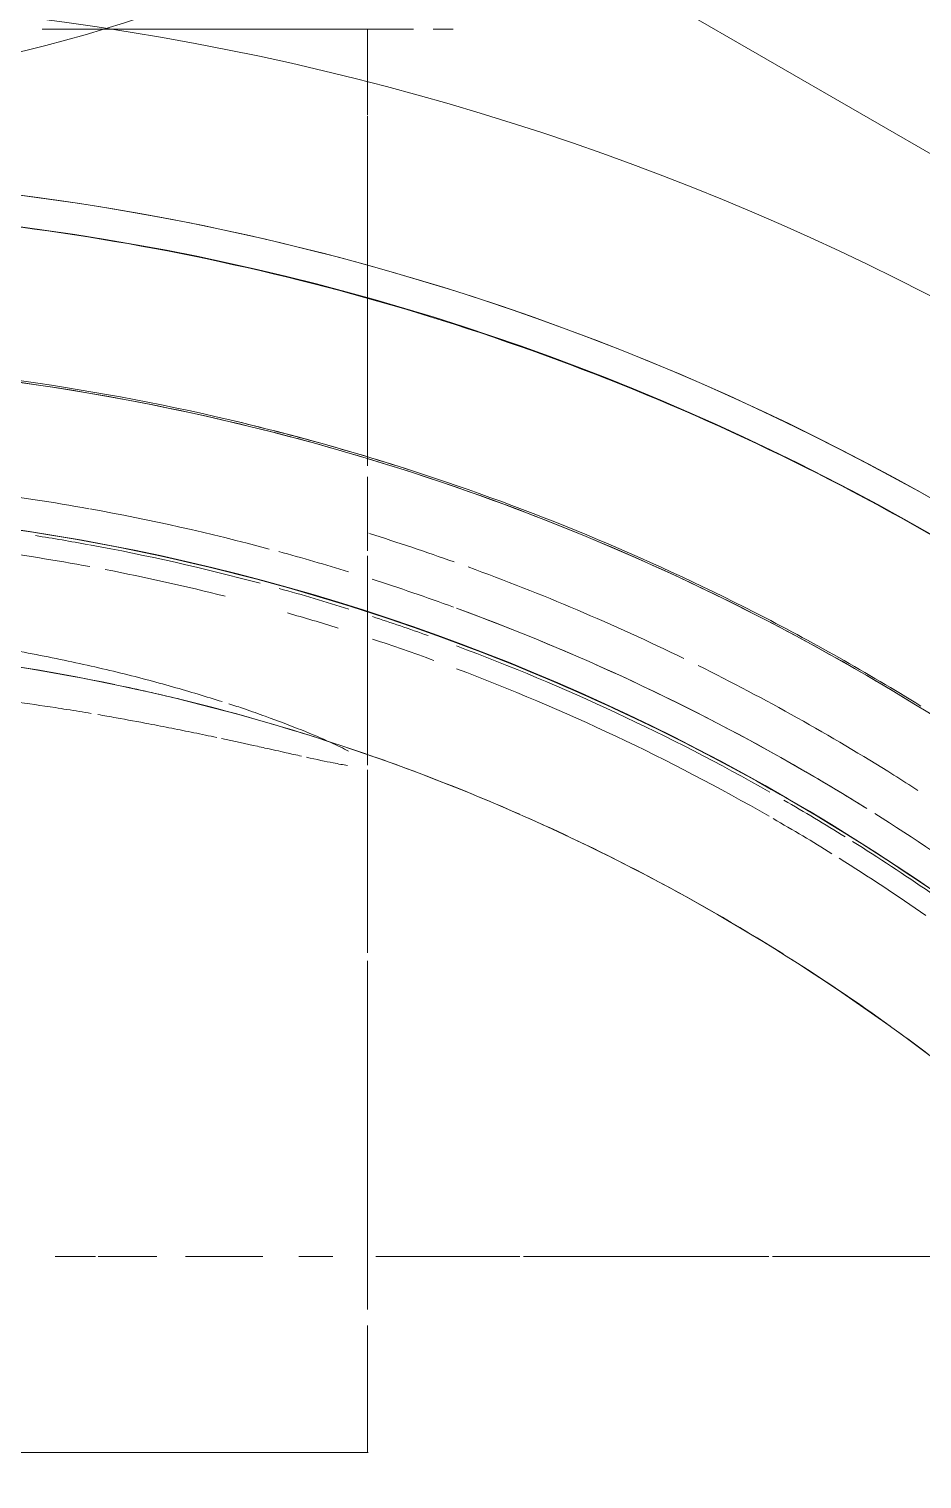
# Model space of a CAD drawing. Header units: metres. Extents: x 147 to 427, y -16 to 162.
# Drawn here: x 149.5543 to 149.5857, y 96.1441 to 96.1951 of the extents above; entities that cross this region are included whole.
import ezdxf

# ---------------------------------------------------------------- set-up
doc = ezdxf.new("R2010")
doc.units = ezdxf.units.M
doc.layers.add('P-PIPE', color=7, linetype='Continuous', lineweight=5)
doc.layers.add('P-SANR-FIXT', color=7, linetype='Continuous', lineweight=5)

# ---------------------------------------------------------------- blocks, each defined once
blk = doc.blocks.new('Bomba Jacuzzi1 - 15B-T 1_1_2CV TRIF_220_380V _1 1_2CV_-V8-RESERVATÓRIOS TÉRREO')
at = {"layer": 'P-SANR-FIXT', "color": 7, "lineweight": 15, "true_color": 0xfafafa}
for p, q in [((0.0431151, -0.0063479592158042), (0.0431151, -0.02350777796815307)), ((0.04311510000000002, -0.006347959215804205), (0.04311510000000002, -0.02350777796815307)), ((0.0431151, -0.01663468702741327), (0.0431151, -0.01176249999999977)), ((0.0431151, -0.01663468702741327), (0.0431151, -0.01176249999999977)), ((0.0431151, -0.02033161606112007), (0.0431151, -0.01663468702741327)), ((0.0431151, -0.02033161606112007), (0.0431151, -0.01663468702741327)), ((0.0431151, -0.02272340506344999), (0.0431151, -0.02037324762402862)), ((0.0431151, -0.02272340506344999), (0.0431151, -0.02037324762402862)), ((0.0431151, -0.02352462787007904), (0.0431151, -0.02272340506344999)), ((0.0431151, -0.02352462787007904), (0.0431151, -0.02272340506344999)), ((0.0721964018668697, -0.02350777796815307), (0.07461245019763658, -0.02350777796815307)), ((0.07219640186687004, -0.02350777796815307), (0.07461245019763696, -0.02350777796815307)), ((0.07478726039618172, -0.02350777796815307), (0.07541090421815631, -0.02350777796815307)), ((0.07478726039617786, -0.02350777796815307), (0.07541090421815669, -0.02350777796815307))]:
    blk.add_line(p, q, dxfattribs=at)
at = {"layer": 'P-SANR-FIXT', "color": 7, "lineweight": 15, "true_color": 0xf6f6f6}
for p, q in [((0.0431151, -0.02350777796815307), (0.0431151, -0.006347959215804224)), ((0.04311510000000002, -0.02350777796815307), (0.04311510000000002, -0.006347959215804216)), ((0.0431151, -0.02033161606111994), (0.0431151, -0.01176249999999954)), ((0.0431151, -0.02033161606111994), (0.0431151, -0.01176249999999954)), ((0.09311510000000002, -0.01210784249529205), (0.09311510000000002, -0.01326249999999951)), ((0.09311510000000002, -0.01337649551045584), (0.09311510000000002, -0.01671107086168426)), ((0.09311510000000002, -0.01676735506404519), (0.09311510000000002, -0.0187560073709727)), ((0.09311510000000002, -0.0187560073709727), (0.09311510000000002, -0.02241267587676944)), ((0.0431151, -0.02272340506344993), (0.0431151, -0.02037324762402849)), ((0.0431151, -0.02352499999999963), (0.0431151, -0.02037324762402849)), ((0.0431151, -0.02352499999999963), (0.0431151, -0.02272340506344993)), ((0.04757749528593875, -0.02350777796815307), (0.0431151, -0.02350777796815307)), ((0.0475774952859388, -0.02350777796815307), (0.0431151, -0.02350777796815307)), ((0.06038210538358273, -0.02350777796815307), (0.04814270963836355, -0.02350777796815307)), ((0.06038210538358292, -0.02350777796815307), (0.0481427096383636, -0.02350777796815307)), ((0.0670990239882581, -0.02350777796815307), (0.06066773210448764, -0.02350777796815307)), ((0.06709902398825836, -0.02350777796815307), (0.06066773210448784, -0.02350777796815307)), ((0.07219640186686971, -0.02350777796815307), (0.06725853967329648, -0.02350777796815307)), ((0.07219640186687004, -0.02350777796815307), (0.06725853967329676, -0.02350777796815307)), ((0.07777668922871919, -0.02350777796815307), (0.08275103697732476, -0.02350777796815307))]:
    blk.add_line(p, q, dxfattribs=at)
at = {"layer": 'P-SANR-FIXT', "color": 7, "lineweight": 15, "true_color": 0xefefef}
for p, q in [((0.09311510000000002, -0.01336462357786068), (0.09311510000000002, -0.01207696604987572)), ((0.09311510000000002, -0.01336462357786026), (0.09311510000000002, -0.01207696604987524)), ((0.09311510000000002, -0.02037324762402876), (0.09311510000000002, -0.01347289572095383)), ((0.09311510000000002, -0.02272340506344993), (0.09311510000000002, -0.01347289572095337)), ((0.09311510000000002, -0.02272340506345007), (0.09311510000000002, -0.02037324762402876)), ((0.08275103697732476, -0.02350777796815307), (0.07777668922871919, -0.02350777796815307))]:
    blk.add_line(p, q, dxfattribs=at)
at = {"layer": 'P-SANR-FIXT', "color": 254, "lineweight": 15, "true_color": 0xe9e9e9}
for p, q in [((0.09311510000000002, -0.01210784249529122), (0.09311510000000002, -0.01326249999999974)), ((0.09311510000000002, -0.01337649551045493), (0.09311510000000002, -0.02511798876440228)), ((0.09005790864245608, -0.02350777796815307), (0.08275103697732476, -0.02350777796815307)), ((0.0931151000000001, -0.02350777796815307), (0.09008810265843642, -0.02350777796815307)), ((0.09311510000000002, -0.02581266137413074), (0.09311510000000002, -0.02650901972901443))]:
    blk.add_line(p, q, dxfattribs=at)
at = {"layer": 'P-SANR-FIXT', "color": 7, "lineweight": 15, "true_color": 0xfcfcfc}
for p, q in [((0.05000000000000001, -0.01339745962155609), (0.05000000000000001, -0.01253911393784269)), ((0.05000000000000001, -0.01253911393784268), (0.05000000000000001, -0.01395857365206662)), ((0.05000000000000001, -0.01611152161416225), (0.05000000000000001, -0.01404200424314856)), ((0.05000000000000001, -0.01404200424314855), (0.05000000000000001, -0.01611152161416224)), ((0.05000000000000001, -0.01982614861659848), (0.05000000000000001, -0.01711399003191788)), ((0.05000000000000001, -0.01711399003191788), (0.05000000000000001, -0.01982614861659847)), ((0.05000000000000001, -0.02228933838585402), (0.05000000000000001, -0.02109381889954028)), ((0.05000000000000001, -0.02109381889954028), (0.05000000000000001, -0.02228933838585401)), ((0.0431151, -0.02350777796815307), (0.04757749528593875, -0.02350777796815307)), ((0.0431151, -0.02352069409797227), (0.0431151, -0.02350777796815307)), ((0.0431151, -0.02352069409797226), (0.0431151, -0.02350777796815307)), ((0.04311510000000002, -0.02350777796815307), (0.0475774952859388, -0.02350777796815307)), ((0.0431151, -0.02352069409797227), (0.0431151, -0.02350777796815307)), ((0.0431151, -0.02352069409797226), (0.0431151, -0.02350777796815307)), ((0.0431151, -0.02352499999999963), (0.0431151, -0.02352069409797227)), ((0.0431151, -0.02352499999999963), (0.0431151, -0.02352069409797226)), ((0.0431151, -0.02352499999999963), (0.0431151, -0.02352069409797227)), ((0.0431151, -0.02352499999999963), (0.0431151, -0.02352069409797226)), ((0.04814270963836355, -0.02350777796815307), (0.06038210538358273, -0.02350777796815307)), ((0.04814270963836362, -0.02350777796815307), (0.06038210538358293, -0.02350777796815307)), ((0.05000000000000001, -0.02884825252136142), (0.05000000000000001, -0.02379967392927674)), ((0.05000000000000001, -0.02379967392927674), (0.05000000000000001, -0.02884825252136142)), ((0.06066773210448764, -0.02350777796815307), (0.06709902398825808, -0.02350777796815307)), ((0.06066773210448785, -0.02350777796815307), (0.06709902398825836, -0.02350777796815307)), ((0.05000000000000001, -0.03759776236753223), (0.05000000000000001, -0.02897628255236332)), ((0.05000000000000001, -0.02897628255236331), (0.05000000000000001, -0.03759776236753223)), ((0.05000000000000001, -0.03771778271517412), (0.05000000000000001, -0.05071039954509293)), ((0.05000000000000001, -0.05071039954509292), (0.05000000000000001, -0.037878650601051))]:
    blk.add_line(p, q, dxfattribs=at)
at = {"layer": 'P-SANR-FIXT', "color": 7, "lineweight": 15, "true_color": 0xfbfbfb}
for p, q in [((0.0672596652393898, -0.02350777796815307), (0.0721964018668697, -0.02350777796815307)), ((0.06725966523939009, -0.02350777796815307), (0.07219640186687004, -0.02350777796815307))]:
    blk.add_line(p, q, dxfattribs=at)
at = {"layer": 'P-SANR-FIXT', "color": 7, "lineweight": 15, "true_color": 0xf3f3f3}
for p, q in [((0.0746124501976366, -0.02350777796815307), (0.07219640186686971, -0.02350777796815307)), ((0.07461245019763696, -0.02350777796815307), (0.07219640186687004, -0.02350777796815307)), ((0.07738498415512728, -0.02350777796815307), (0.07478726039618172, -0.02350777796815307)), ((0.07541090421815669, -0.02350777796815307), (0.07478726039617786, -0.02350777796815307)), ((0.08275103697732476, -0.02350777796815307), (0.09005790864245608, -0.02350777796815307)), ((0.09008810265843642, -0.02350777796815307), (0.09311510000000009, -0.02350777796815307)), ((0.09311510000000002, -0.02384623626000296), (0.09311510000000002, -0.0251179887644022)), ((0.09311510000000002, -0.02581266137413068), (0.09311510000000002, -0.02650901972901443))]:
    blk.add_line(p, q, dxfattribs=at)
at = {"layer": 'P-SANR-FIXT', "color": 7, "lineweight": 15, "true_color": 0xf8f8f8}
blk.add_line((0.07541090421815631, -0.02350777796815307), (0.07738498415512728, -0.02350777796815307), dxfattribs=at)
at = {"layer": 'P-SANR-FIXT', "color": 254, "lineweight": 15, "true_color": 0xd3d3d3}
blk.add_line((0.07660760340084614, -0.06427497324175813), (0.09396924395872303, -0.0342020127350555), dxfattribs=at)
for centre, radius, start, end in [((0, 1.023625628704395e-16), 0.0868960924896141, 179.9999999999999, 359.9999999999994), ((0, 1.127187232441429e-16), 0.07159999999999996, 348.2064112832256, 4.134721085902572e-13), ((0, 1.127187232441429e-16), 0.07159999999999998, 346.2963153461391, 348.0068211409834), ((0, 1.127187232441429e-16), 0.08149000000000006, 342.4912265152483, 346.5105523660729), ((0, 1.127187232441429e-16), 0.07159999999999997, 336.2419831945929, 341.9916210904209), ((0, 1.127187232441429e-16), 0.07159999999999998, 332.4124233970734, 335.9699649445105), ((0, 1.127187232441429e-16), 0.08149000000000008, 328.4910435286121, 332.5092589671511), ((0, 1.127187232441429e-16), 0.07159999999999994, 324.2237376986136, 327.5891631012577), ((0, 1.127187232441429e-16), 0.07159999999999994, 318.0083696785393, 323.9382756457975)]:
    blk.add_arc(centre, radius, start, end, dxfattribs=at)
at = {"layer": 'P-SANR-FIXT', "color": 9, "lineweight": 15, "true_color": 0xc0c0c0}
for radius, start, end in [(0.08149000000000005, 346.5105523660729, 359.9999999999992), (0.07159999999999998, 341.9916210904209, 346.2963153461391), (0.08149000000000008, 332.5092589671511, 342.4912265152483), (0.07159999999999996, 327.8574024967085, 332.4124233970734)]:
    blk.add_arc((0, 1.127187232441429e-16), radius, start, end, dxfattribs=at)
at = {"layer": 'P-SANR-FIXT', "color": 254, "lineweight": 15, "true_color": 0xe0e0e0}
for centre, radius, start, end in [((0, 1.290458026391406e-16), 0.08689609248961407, 339.9999999999994, 359.9999999999994), ((0, 2.167599433278156e-16), 0.07635000000000004, 330.0000000000005, 357.6392696897755), ((0, 1.431086360526023e-16), 0.07635300000000006, 337.4999999999994, 357.6051564845577), ((0, 3.182787366995399e-16), 0.08155000000000004, 346.7688917647828, 357.7898006231068), ((0, 3.182787366995399e-16), 0.08155000000000007, 332.9386534716758, 342.0621682130576), ((0, 1.431086360526023e-16), 0.07635300000000007, 323.6898923476071, 337.4999999999994), ((0, 1.290458026391406e-16), 0.0868960924896141, 319.9999999999994, 339.9999999999994), ((0, 2.167599433278156e-16), 0.07635000000000008, 314.9999999999996, 329.9999999999996)]:
    blk.add_arc(centre, radius, start, end, dxfattribs=at)
at = {"layer": 'P-SANR-FIXT', "color": 254, "lineweight": 15, "true_color": 0xe9e9e9}
for centre, radius, start, end in [((0, 2.19957385638736e-16), 0.07635, 270.0000000000008, 357.6392696897759), ((0, 3.182787366995399e-16), 0.08155000000000004, 344.9999999999997, 346.7688917647828), ((0, 3.182787366995399e-16), 0.08155000000000004, 342.0621682130576, 344.9999999999997), ((0, 3.182787366995399e-16), 0.08155000000000008, 328.2328248174925, 332.9386534716758)]:
    blk.add_arc(centre, radius, start, end, dxfattribs=at)
at = {"layer": 'P-SANR-FIXT', "color": 7, "lineweight": 15, "true_color": 0xefefef}
for radius, start, end in [(0.08155000000000001, 346.7688917647832, 357.7898006231072), (0.08154999999999996, 332.9386534716762, 342.062168213058)]:
    blk.add_arc((0, 3.214761790104603e-16), radius, start, end, dxfattribs=at)
at = {"layer": 'P-SANR-FIXT', "color": 7, "lineweight": 15, "true_color": 0xf6f6f6}
for radius, start, end in [(0.07749000000000003, 349.7988005538914, 355.4461866047221), (0.07749000000000004, 344.9999999999997, 349.7768391504892), (0.07749000000000004, 342.8590337272654, 344.745284996106)]:
    blk.add_arc((0, 4.197975300712642e-16), radius, start, end, dxfattribs=at)
at = {"layer": 'P-SANR-FIXT', "color": 7, "lineweight": 15, "true_color": 0xfafafa}
for radius, start, end in [(0.07749, 349.7988005538918, 355.4461866047226), (0.07748999999999999, 345, 349.7768391504896), (0.07748999999999998, 342.8590337272658, 344.7452849961064)]:
    blk.add_arc((0, 4.229949723821846e-16), radius, start, end, dxfattribs=at)
at = {"layer": 'P-SANR-FIXT', "color": 7, "lineweight": 15, "true_color": 0xfcfcfc}
for centre, radius, start, end in [((0, 4.874767256524138e-16), 0.07549500000000005, 349.5051934095459, 352.3123370785511), ((0, 4.906741679633342e-16), 0.07549499999999999, 349.5051934095463, 352.3123370785514), ((0, 4.568345701727594e-16), 0.07624500000000001, 349.6438211854153, 351.0590576181584), ((0, 4.568345701727594e-16), 0.07624500000000001, 345, 349.6173744011522), ((0, 4.874767256524138e-16), 0.07549500000000003, 345.8090413459797, 349.0836997439353), ((0, 4.906741679633342e-16), 0.07549499999999999, 345.8090413459801, 349.0836997439357), ((0, 4.874767256524138e-16), 0.07549500000000006, 342.6770993511566, 344.0942604774707), ((0, 4.906741679633342e-16), 0.07549499999999999, 342.6770993511569, 344.094260477471), ((0, 4.568345701727594e-16), 0.07624499999999998, 342.5612273587982, 344.4782791106823), ((0, 4.874767256524138e-16), 0.07549500000000005, 339.9872833999706, 341.716718657163), ((0, 4.906741679633342e-16), 0.07549499999999998, 339.987283399971, 341.7167186571634), ((0, 4.53637127861839e-16), 0.07624500000000006, 340.3561788145842, 341.9073567067142), ((0, 4.568345701727594e-16), 0.076245, 340.3561788145846, 341.9073567067146), ((0, 4.874767256524138e-16), 0.07549500000000008, 330.1233562110746, 339.3440002670756), ((0, 4.906741679633342e-16), 0.07549499999999996, 330.123356211075, 339.3440002670761), ((0, 4.53637127861839e-16), 0.07624500000000005, 330.4280348119349, 339.5579780607748), ((0, 4.568345701727594e-16), 0.076245, 330.4280348119353, 339.5579780607753), ((0, 4.874767256524138e-16), 0.07549500000000008, 328.1770613555481, 329.9999999999996), ((0, 4.906741679633342e-16), 0.07549499999999996, 328.1770613555485, 330.0000000000001), ((0, 4.53637127861839e-16), 0.07624500000000009, 328.1182836468341, 329.9999999999986), ((0, 4.568345701727594e-16), 0.07624499999999998, 328.1182836468345, 329.999999999999), ((0, 4.874767256524138e-16), 0.07549500000000006, 325.1843199023897, 327.946424378744), ((0, 4.906741679633342e-16), 0.07549499999999996, 325.1843199023901, 327.9464243787444), ((0, 4.53637127861839e-16), 0.07624500000000009, 323.0080244073162, 327.8834667802757), ((0, 4.568345701727594e-16), 0.07624499999999997, 323.0080244073166, 327.8834667802761)]:
    blk.add_arc(centre, radius, start, end, dxfattribs=at)
at = {"layer": 'P-SANR-FIXT', "color": 7, "lineweight": 15, "true_color": 0xfbfbfb}
for centre, radius, start, end in [((0, 4.53637127861839e-16), 0.07624500000000003, 349.643821185415, 351.0590576181579), ((0, 4.53637127861839e-16), 0.07624500000000006, 344.9999999999997, 349.6173744011518), ((0, 4.53637127861839e-16), 0.07624500000000006, 342.5612273587979, 344.4782791106819), ((0, 4.229949723821846e-16), 0.07748999999999996, 339.9872833999713, 342.2156685463636), ((0, 4.229949723821846e-16), 0.07748999999999995, 328.0232246407958, 339.9040364020924), ((0, 4.229949723821846e-16), 0.07748999999999995, 320.6110478406011, 327.7816477937251)]:
    blk.add_arc(centre, radius, start, end, dxfattribs=at)
at = {"layer": 'P-SANR-FIXT', "color": 7, "lineweight": 15, "true_color": 0xf3f3f3}
for centre, radius, start, end in [((0, 3.214761790104603e-16), 0.08154999999999997, 342.0621682130579, 346.7688917647832), ((0, 3.521183344901147e-16), 0.07899000000000005, 340.3652599450451, 342.6382053641867), ((0, 3.521183344901147e-16), 0.07899000000000005, 334.0171383519256, 339.9830577212223), ((0, 3.521183344901147e-16), 0.07899000000000007, 327.8965642012262, 333.6077718601869), ((0, 3.214761790104603e-16), 0.08154999999999994, 328.2328248174929, 332.9386534716762), ((0, 3.521183344901147e-16), 0.07899000000000007, 327.1647629981724, 327.8965642012262)]:
    blk.add_arc(centre, radius, start, end, dxfattribs=at)
at = {"layer": 'P-SANR-FIXT', "color": 7, "lineweight": 15, "true_color": 0xf8f8f8}
for centre, radius, start, end in [((0, 4.197975300712642e-16), 0.07749000000000004, 339.9872833999709, 342.2156685463632), ((0, 3.553157768010351e-16), 0.07898999999999996, 340.3652599450455, 342.6382053641871), ((0, 4.197975300712642e-16), 0.07749000000000004, 329.9999999999996, 339.904036402092), ((0, 3.553157768010351e-16), 0.07898999999999996, 334.0171383519261, 339.9830577212226), ((0, 3.553157768010351e-16), 0.07898999999999995, 327.8965642012266, 333.6077718601873), ((0, 4.197975300712642e-16), 0.07749000000000006, 328.0232246407954, 329.9999999999996), ((0, 4.197975300712642e-16), 0.07749000000000007, 320.6110478406007, 327.7816477937246)]:
    blk.add_arc(centre, radius, start, end, dxfattribs=at)
at = {"layer": 'P-SANR-FIXT', "color": 9, "lineweight": 15, "true_color": 0xc0c0c0}
blk.add_ellipse((-8.872786700619351e-06, 1.194313342431606e-16), major_axis=(1.853288258245072e-09, 0.09424203516568413), ratio=0.9999999532919074, start_param=1.570796346460093, end_param=4.612799701235703, dxfattribs=at)
at = {"layer": 'P-SANR-FIXT', "color": 254, "lineweight": 15, "true_color": 0xd3d3d3}
for centre, major_axis, ratio, start_param, end_param in [((-3.064626870619938e-06, 1.531878561429779e-16), (-1.639127731323199e-09, 0.08799999999999769), 0.9999999532919077, 1.571200792340252, 4.712388961758236), ((6.456456463216353e-18, 1.709992020943752e-16), (0, 0.0879999999999977), 0.9999999532919076, 1.606865268131886, 4.676320039047662)]:
    blk.add_ellipse(centre, major_axis=major_axis, ratio=ratio, start_param=start_param, end_param=end_param, dxfattribs=at)
at = {"layer": 'P-SANR-FIXT', "color": 9, "lineweight": 15, "true_color": 0xc0c0c0}
for points, knots in [([(0.08149, -6.512403850954116e-16), (0.08148999999999997, -0.005331785170691825), (0.08044018347857498, -0.0159962075207034), (0.07577345726074407, -0.03138322580897823), (0.06819486301830606, -0.04556270254235167), (0.05799556549671066, -0.05799192230404528), (0.04556708016979629, -0.06819098187628486), (0.02666286868296153, -0.07830258590981386), (2.917092179272419e-06, -0.08361310525599641), (-0.03199578100517066, -0.07724709681733986), (-0.05912158446045693, -0.05912325027610014), (-0.07724687002309763, -0.03199649235308241), (-0.08149000000000008, -0.01066716554652141), (-0.08149000000000003, 7.048153727318152e-16)], [-1, -1, -1, -1, -0.9375, -0.875, -0.8125, -0.75, -0.6875, -0.625, -0.5, -0.375, -0.25, -0.125, 0, 0, 0, 0]), ([(-0.07160000000000001, -8.162617680635638e-16), (-0.07159999999999994, -0.004998705568951706), (-0.0705492235242164, -0.01499593211006942), (-0.06588961795123277, -0.02933649530441696), (-0.05835022473143901, -0.0423948629436537), (-0.04826056498655445, -0.05360020190055405), (-0.03606161013376021, -0.06246332051961071), (-0.02228656631151024, -0.06859474071664154), (-0.002620951118988878, -0.07278088395454108), (0.02278365785610294, -0.07011757158513147), (0.04933365487162434, -0.05478591583913355), (0.06735238439740708, -0.02998283883067848), (0.07160000000000011, -0.009993686007168193), (0.07160000000000001, 8.136043921913583e-16)], [-1, -1, -1, -1, -0.9333333333333333, -0.8666666666666667, -0.8, -0.7333333333333333, -0.6666666666666666, -0.6, -0.5333333333333333, -0.4, -0.2666666666666667, -0.1333333333333333, 0, 0, 0, 0])]:
    blk.add_open_spline(points, degree=3, knots=knots, dxfattribs=at)
at = {"layer": 'P-SANR-FIXT', "color": 7, "lineweight": 15, "true_color": 0xf6f6f6}
for points, knots in [([(0.0694885751940292, -0.01839817089223904), (0.06957415857474564, -0.01812633264673669), (0.06974615837781042, -0.01756378170537103), (0.07010196428586599, -0.01636779410709889), (0.07052849131005183, -0.01474203340099917), (0.07100958007706934, -0.01260214555164788), (0.07158091338201178, -0.00953136960207738), (0.07190097397588617, -0.007015074434580087), (0.07204296775630119, -0.00528773081993161)], [-0.5714285714285714, -0.5714285714285714, -0.5714285714285714, -0.5714285714285714, -0.5357142857142857, -0.5, -0.4285714285714285, -0.3571428571428571, -0.2857142857142857, -0.1428571428571428, -0.1428571428571428, -0.1428571428571428, -0.1428571428571428]), ([(0.06948589441010312, -0.01109661555313294), (0.06941898825424825, -0.01158515437769061), (0.06932820808744565, -0.01220784569545543), (0.06923397590002467, -0.01281265041548649), (0.06921205515313371, -0.01295128639310023)], [-0.6879619603557747, -0.6879619603557747, -0.6879619603557747, -0.6879619603557747, -0.6428571428571428, -0.6293195918192548, -0.6293195918192548, -0.6293195918192548, -0.6293195918192548]), ([(0.0687105368359624, -0.01582665989802257), (0.06865835637241219, -0.01610050913875299), (0.0685535088037222, -0.016638214054888), (0.06844959517135361, -0.01715110294753604), (0.06839797730108976, -0.01740190346098229)], [-0.5302114966521075, -0.5302114966521075, -0.5302114966521075, -0.5302114966521075, -0.5, -0.4695864467948937, -0.4695864467948937, -0.4695864467948937, -0.4695864467948937]), ([(0.06849269258512401, -0.02118228345161288), (0.06864510915430962, -0.02080125452772143), (0.06888685405475464, -0.02016482638788905), (0.0692075825150391, -0.01926515070534107), (0.06935353158630238, -0.01882139378349449), (0.06941418273535223, -0.0186323209099349)], [-0.7142857142857143, -0.7142857142857143, -0.7142857142857143, -0.7142857142857143, -0.6428571428571428, -0.6071428571428571, -0.5817876913190574, -0.5817876913190574, -0.5817876913190574, -0.5817876913190574]), ([(0.06791947513878976, -0.01963537354877812), (0.06789933225195995, -0.01972641868547781), (0.0678210778795628, -0.02007906841730612), (0.06774714287171082, -0.02040906468624609), (0.06769501132393699, -0.02064213762043553)], [-0.3706002096815016, -0.3706002096815016, -0.3706002096815016, -0.3706002096815016, -0.3571428571428571, -0.3176378820321458, -0.3176378820321458, -0.3176378820321458, -0.3176378820321458]), ([(0.06775059551230847, -0.02283878271361653), (0.06784458553644225, -0.0226580071704666), (0.06807374524283814, -0.02218993467062884), (0.06834027601593841, -0.02156331237550432), (0.06849269258512401, -0.02118228345161288)], [-0.8467972295933187, -0.8467972295933187, -0.8467972295933187, -0.8467972295933187, -0.7857142857142857, -0.7142857142857143, -0.7142857142857143, -0.7142857142857143, -0.7142857142857143])]:
    blk.add_open_spline(points, degree=3, knots=knots, dxfattribs=at)
at = {"layer": 'P-SANR-FIXT', "color": 7, "lineweight": 15, "true_color": 0xf8f8f8}
for points in [[(0.06921205515313371, -0.01295128639310023), (0.06916675556040179, -0.01323777997633119), (0.06912074147047459, -0.01352007659632408), (0.06907415984471658, -0.01379791520692558)], [(0.06903414351611648, -0.01403469272143313), (0.06899738098158698, -0.01425049466796386), (0.06896029542260212, -0.01446351099027895), (0.06892295764663531, -0.01467361591369869)], [(0.06892295764663531, -0.01467361591369869), (0.06885278714508257, -0.01506847520762558), (0.06878172583042982, -0.01545305164012528), (0.0687105368359624, -0.01582665989802257)], [(0.06839797730108976, -0.0174019034609823), (0.06834101758530123, -0.01767865889262818), (0.06828468146160287, -0.01794750102623038), (0.06822934122861457, -0.01820808963034296)], [(0.06819261889837099, -0.01838049744637691), (0.06809782343118806, -0.0188242603700385), (0.0680062461212794, -0.01924317177407359), (0.06791947513878978, -0.01963537354877812)], [(0.06769501132393699, -0.02064213762043553), (0.06765288431380995, -0.02083048165160708), (0.06761272749974914, -0.02101028847493622), (0.06757486483220664, -0.02118131021015078)], [(0.06753473532779342, -0.02136323232559478), (0.06745718399915235, -0.02171622597910077), (0.0673905951022797, -0.0220284888211757), (0.0673374448370602, -0.02229794516534635)], [(0.07540553345080188, -0.02352499999999962), (0.07540553358854274, -0.02352499955849385), (0.07540598142619875, -0.02352356423231502), (0.07540687671795282, -0.02352069394476806)], [(0.07540687671795282, -0.02352069394476806), (0.07540777200970689, -0.02351782365722109), (0.07540911475555903, -0.02351351840830598), (0.07541090421815669, -0.02350777796815308)]]:
    blk.add_open_spline(points, degree=3, dxfattribs=at)
at = {"layer": 'P-SANR-FIXT', "color": 7, "lineweight": 15, "true_color": 0xf6f6f6}
blk.add_open_spline([(0.06733744483706021, -0.02229794516534635), (0.06729999817010515, -0.02248778884603945), (0.06726922218940266, -0.02265638417909861), (0.06724598287701365, -0.02280300525089264)], degree=3, dxfattribs=at)
at = {"layer": 'P-SANR-FIXT', "color": 7, "lineweight": 15, "true_color": 0xfafafa}
blk.add_open_spline([(0.07541090421815667, -0.02350777796815307), (0.07540911475555903, -0.02351351840830596), (0.07540642926385478, -0.02352212890613615), (0.07540553358854274, -0.02352499955849383), (0.07540553345080188, -0.02352499999999962)], degree=3, dxfattribs=at)
blk = doc.blocks.new('AF_Soldavel_Valvula de Retencao - Soldável - 50 mm-3999613-RESERVATÓRIOS TÉRREO')
at = {"layer": 'P-PIPE', "color": 4, "lineweight": 15, "true_color": 0x00ffff}
blk.add_arc((149.5427179895538, 96.2419585329929), 0.04900999999999661, 269.9999999999996, 323.9724694418227, dxfattribs=at)

msp = doc.modelspace()

# ---------------------------------------------------------------- block references
at = {"layer": 'P-PIPE', "color": 4, "lineweight": 15, "true_color": 0x00ffff}
msp.add_blockref('AF_Soldavel_Valvula de Retencao - Soldável - 50 mm-3999613-RESERVATÓRIOS TÉRREO', (0, 0), dxfattribs=at)
at = {"layer": 'P-SANR-FIXT', "color": 254, "lineweight": 15, "true_color": 0xe0e0e0, "rotation": 89.99999999999915}
msp.add_blockref('Bomba Jacuzzi1 - 15B-T 1_1_2CV TRIF_220_380V _1 1_2CV_-V8-RESERVATÓRIOS TÉRREO', (149.5427179895538, 96.10195853299291), dxfattribs=at)

doc.saveas('drawing.dxf')
